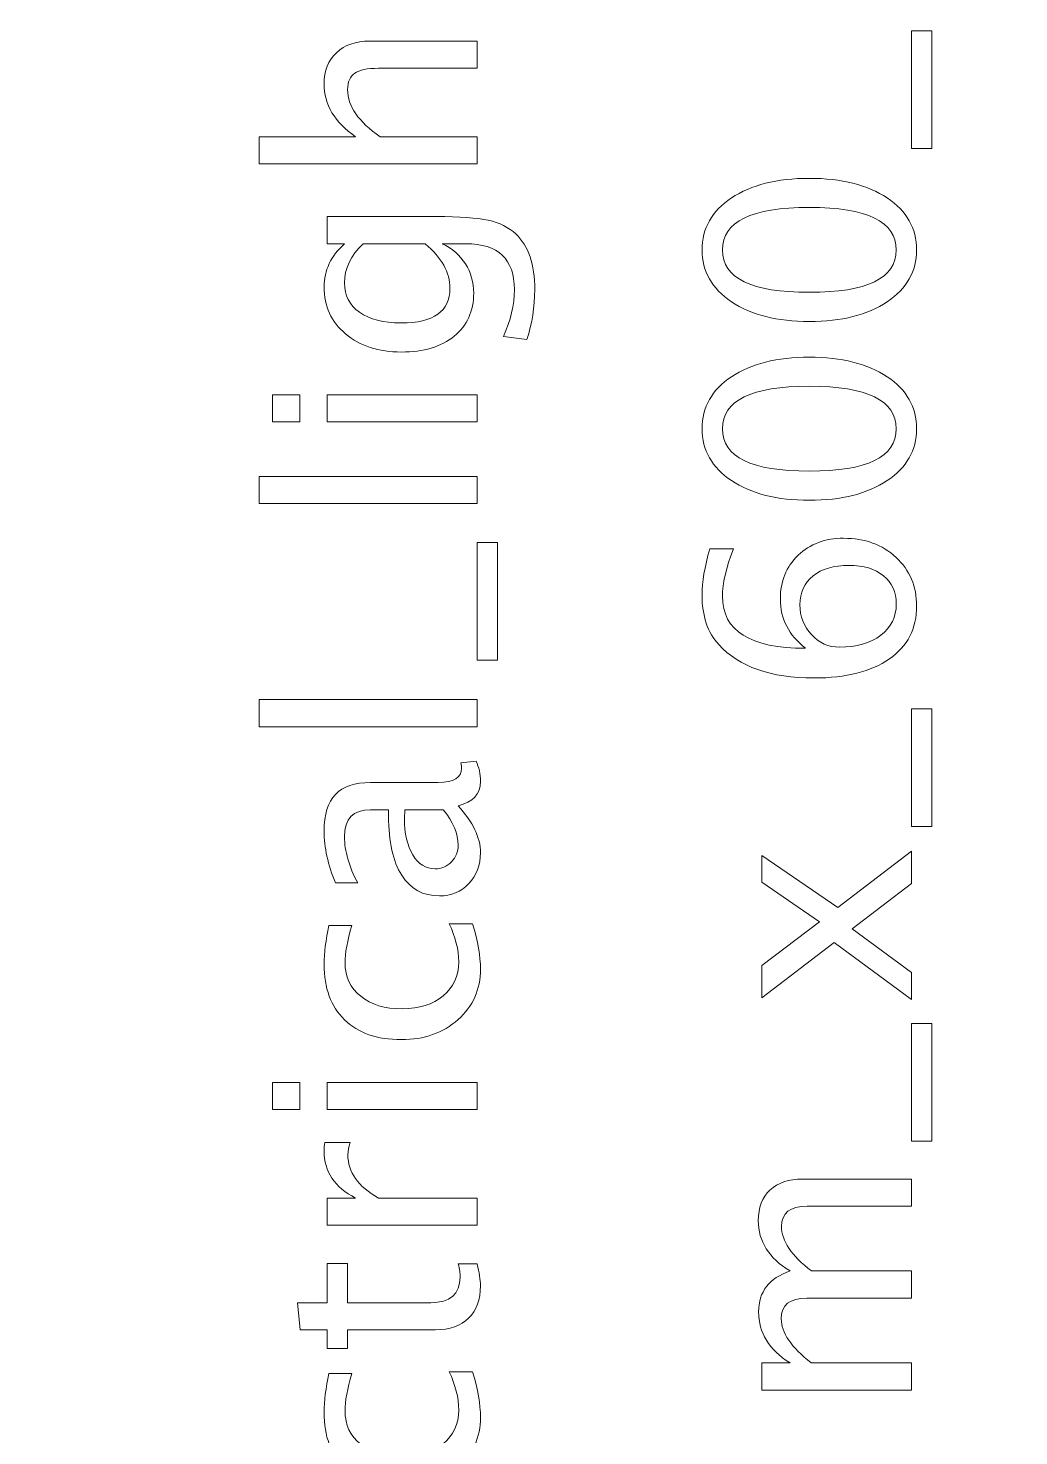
# Model space of a CAD drawing. Header units: centimetres. Extents: x -9.1 to 9.1, y -13.6 to 13.6.
# Drawn here: x 4.6 to 6.825, y 7.592 to 10.753 of the extents above; entities that cross this region are included whole.
import ezdxf

# ---------------------------------------------------------------- set-up
doc = ezdxf.new("R2010")
doc.units = ezdxf.units.CM
doc.header["$MEASUREMENT"] = 0
doc.layers.add('Layer 1', color=7, linetype='Continuous')

msp = doc.modelspace()

# ---------------------------------------------------------------- linework, layer by layer
at = {"layer": 'Layer 1', "lineweight": 53}
msp.add_open_spline([(0.15, 13.05), (0.15, 13.05), (0.15, 0.65), (0.15, 0.65), (0.15, 0.65), (0.15, 0.37386), (0.37386, 0.15), (0.65, 0.15), (0.65, 0.15), (0.65, 0.15), (8.55, 0.15), (8.55, 0.15), (8.55, 0.15), (8.82614, 0.15), (9.05, 0.37386), (9.05, 0.65), (9.05, 0.65), (9.05, 0.65), (9.05, 13.05), (9.05, 13.05), (9.05, 13.05), (9.05, 13.32614), (8.82614, 13.55), (8.55, 13.55), (8.55, 13.55), (8.55, 13.55), (0.65, 13.55), (0.65, 13.55), (0.65, 13.55), (0.37386, 13.55), (0.15, 13.32614), (0.15, 13.05)], degree=3, knots=[0, 0, 0, 0, 0.1111111, 0.1111111, 0.1111111, 0.1111111, 0.2222222, 0.2222222, 0.2222222, 0.2222222, 0.3333333, 0.3333333, 0.3333333, 0.3333333, 0.4444444, 0.4444444, 0.4444444, 0.4444444, 0.5555556, 0.5555556, 0.5555556, 0.5555556, 0.6666667, 0.6666667, 0.6666667, 0.6666667, 0.7777778, 0.7777778, 0.7777778, 0.7777778, 1, 1, 1, 1], dxfattribs=at)
at = {"layer": 'Layer 1', "color": 5, "lineweight": 9}
for points, knots in [([(5.60826, 10.44783), (5.60826, 10.44783), (5.11867, 10.44783), (5.11867, 10.44783), (5.11867, 10.44783), (5.11867, 10.44783), (5.11867, 10.50879), (5.11867, 10.50879), (5.11867, 10.50879), (5.11867, 10.50879), (5.33532, 10.50879), (5.33532, 10.50879), (5.33532, 10.50879), (5.28822, 10.54107), (5.26472, 10.58065), (5.26472, 10.62744), (5.26472, 10.62744), (5.26472, 10.65686), (5.27393, 10.68025), (5.29245, 10.6975), (5.29245, 10.6975), (5.31087, 10.71475), (5.33574, 10.72343), (5.36685, 10.72343), (5.36685, 10.72343), (5.36685, 10.72343), (5.60826, 10.72343), (5.60826, 10.72343), (5.60826, 10.72343), (5.60826, 10.72343), (5.60826, 10.66247), (5.60826, 10.66247), (5.60826, 10.66247), (5.60826, 10.66247), (5.38675, 10.66247), (5.38675, 10.66247), (5.38675, 10.66247), (5.36177, 10.66247), (5.34399, 10.65877), (5.33341, 10.65146), (5.33341, 10.65146), (5.32272, 10.64406), (5.31743, 10.63188), (5.31743, 10.61485), (5.31743, 10.61485), (5.31743, 10.57737), (5.34188, 10.54202), (5.39077, 10.50879), (5.39077, 10.50879), (5.39077, 10.50879), (5.60826, 10.50879), (5.60826, 10.50879), (5.60826, 10.50879), (5.60826, 10.50879), (5.60826, 10.44783), (5.60826, 10.44783)], [0, 0, 0, 0, 0.0666667, 0.0666667, 0.0666667, 0.0666667, 0.1333333, 0.1333333, 0.1333333, 0.1333333, 0.2, 0.2, 0.2, 0.2, 0.2666667, 0.2666667, 0.2666667, 0.2666667, 0.3333333, 0.3333333, 0.3333333, 0.3333333, 0.4, 0.4, 0.4, 0.4, 0.4666667, 0.4666667, 0.4666667, 0.4666667, 0.5333333, 0.5333333, 0.5333333, 0.5333333, 0.6, 0.6, 0.6, 0.6, 0.6666667, 0.6666667, 0.6666667, 0.6666667, 0.7333333, 0.7333333, 0.7333333, 0.7333333, 0.8, 0.8, 0.8, 0.8, 0.8666667, 0.8666667, 0.8666667, 0.8666667, 1, 1, 1, 1]), ([(6.62976, 10.48215), (6.62976, 10.48215), (6.58404, 10.48215), (6.58404, 10.48215), (6.58404, 10.48215), (6.58404, 10.48215), (6.58404, 10.74632), (6.58404, 10.74632), (6.58404, 10.74632), (6.58404, 10.74632), (6.62976, 10.74632), (6.62976, 10.74632), (6.62976, 10.74632), (6.62976, 10.74632), (6.62976, 10.48215), (6.62976, 10.48215)], [0, 0, 0, 0, 0.2, 0.2, 0.2, 0.2, 0.4, 0.4, 0.4, 0.4, 0.6, 0.6, 0.6, 0.6, 1, 1, 1, 1]), ([(6.59547, 10.25461), (6.59547, 10.20646), (6.57335, 10.16762), (6.52922, 10.13819), (6.52922, 10.13819), (6.48509, 10.10867), (6.42688, 10.09396), (6.35449, 10.09396), (6.35449, 10.09396), (6.2821, 10.09396), (6.22389, 10.10867), (6.17976, 10.13819), (6.17976, 10.13819), (6.13562, 10.16762), (6.1135, 10.20646), (6.1135, 10.25461), (6.1135, 10.25461), (6.1135, 10.30299), (6.13552, 10.34183), (6.17954, 10.37125), (6.17954, 10.37125), (6.22357, 10.40056), (6.28189, 10.41528), (6.35449, 10.41528), (6.35449, 10.41528), (6.42688, 10.41528), (6.48509, 10.40056), (6.52922, 10.37125), (6.52922, 10.37125), (6.57335, 10.34183), (6.59547, 10.30299), (6.59547, 10.25461)], [0, 0, 0, 0, 0.1111111, 0.1111111, 0.1111111, 0.1111111, 0.2222222, 0.2222222, 0.2222222, 0.2222222, 0.3333333, 0.3333333, 0.3333333, 0.3333333, 0.4444444, 0.4444444, 0.4444444, 0.4444444, 0.5555556, 0.5555556, 0.5555556, 0.5555556, 0.6666667, 0.6666667, 0.6666667, 0.6666667, 0.7777778, 0.7777778, 0.7777778, 0.7777778, 1, 1, 1, 1]), ([(6.54975, 10.2545), (6.54975, 10.31812), (6.48466, 10.34987), (6.35449, 10.34987), (6.35449, 10.34987), (6.22431, 10.34987), (6.15922, 10.31812), (6.15922, 10.2545), (6.15922, 10.2545), (6.15922, 10.19111), (6.22431, 10.15936), (6.35449, 10.15936), (6.35449, 10.15936), (6.48466, 10.15936), (6.54975, 10.19111), (6.54975, 10.2545)], [0, 0, 0, 0, 0.2, 0.2, 0.2, 0.2, 0.4, 0.4, 0.4, 0.4, 0.6, 0.6, 0.6, 0.6, 1, 1, 1, 1]), ([(5.72002, 10.05318), (5.72002, 10.05318), (5.66732, 10.06038), (5.66732, 10.06038), (5.66732, 10.06038), (5.68383, 10.09573), (5.69208, 10.13076), (5.69208, 10.16536), (5.69208, 10.16536), (5.69208, 10.23406), (5.65567, 10.26846), (5.58297, 10.26846), (5.58297, 10.26846), (5.58297, 10.26846), (5.53005, 10.26846), (5.53005, 10.26846), (5.53005, 10.26846), (5.55238, 10.25787), (5.56963, 10.24284), (5.58201, 10.22326), (5.58201, 10.22326), (5.5944, 10.20368), (5.60064, 10.18187), (5.60064, 10.15785), (5.60064, 10.15785), (5.60064, 10.1171), (5.58603, 10.08482), (5.55682, 10.06101), (5.55682, 10.06101), (5.52761, 10.0372), (5.48803, 10.02524), (5.43808, 10.02524), (5.43808, 10.02524), (5.38696, 10.02524), (5.34526, 10.03879), (5.31298, 10.06588), (5.31298, 10.06588), (5.28081, 10.09308), (5.26472, 10.12811), (5.26472, 10.17118), (5.26472, 10.17118), (5.26472, 10.20887), (5.27996, 10.24136), (5.31055, 10.26846), (5.31055, 10.26846), (5.31055, 10.26846), (5.27171, 10.26846), (5.27171, 10.26846), (5.27171, 10.26846), (5.27171, 10.26846), (5.27171, 10.32942), (5.27171, 10.32942), (5.27171, 10.32942), (5.27171, 10.32942), (5.5164, 10.32942), (5.5164, 10.32942), (5.5164, 10.32942), (5.569, 10.32942), (5.60794, 10.32666), (5.63324, 10.32116), (5.63324, 10.32116), (5.65853, 10.31576), (5.67927, 10.30539), (5.69536, 10.29036), (5.69536, 10.29036), (5.72362, 10.26369), (5.7378, 10.22199), (5.7378, 10.16536), (5.7378, 10.16536), (5.7378, 10.12652), (5.73187, 10.08916), (5.72002, 10.05318)], [0, 0, 0, 0, 0.0526316, 0.0526316, 0.0526316, 0.0526316, 0.1052632, 0.1052632, 0.1052632, 0.1052632, 0.1578947, 0.1578947, 0.1578947, 0.1578947, 0.2105263, 0.2105263, 0.2105263, 0.2105263, 0.2631579, 0.2631579, 0.2631579, 0.2631579, 0.3157895, 0.3157895, 0.3157895, 0.3157895, 0.3684211, 0.3684211, 0.3684211, 0.3684211, 0.4210526, 0.4210526, 0.4210526, 0.4210526, 0.4736842, 0.4736842, 0.4736842, 0.4736842, 0.5263158, 0.5263158, 0.5263158, 0.5263158, 0.5789474, 0.5789474, 0.5789474, 0.5789474, 0.6315789, 0.6315789, 0.6315789, 0.6315789, 0.6842105, 0.6842105, 0.6842105, 0.6842105, 0.7368421, 0.7368421, 0.7368421, 0.7368421, 0.7894737, 0.7894737, 0.7894737, 0.7894737, 0.8421053, 0.8421053, 0.8421053, 0.8421053, 0.8947368, 0.8947368, 0.8947368, 0.8947368, 1, 1, 1, 1]), ([(5.49184, 10.26846), (5.49184, 10.26846), (5.35225, 10.26846), (5.35225, 10.26846), (5.35225, 10.26846), (5.32441, 10.24157), (5.31044, 10.21226), (5.31044, 10.1806), (5.31044, 10.1806), (5.31044, 10.15245), (5.32166, 10.13044), (5.34421, 10.11456), (5.34421, 10.11456), (5.36664, 10.09858), (5.39786, 10.09065), (5.43766, 10.09065), (5.43766, 10.09065), (5.51079, 10.09065), (5.5473, 10.11657), (5.5473, 10.16854), (5.5473, 10.16854), (5.5473, 10.20389), (5.52878, 10.23723), (5.49184, 10.26846)], [0, 0, 0, 0, 0.1428571, 0.1428571, 0.1428571, 0.1428571, 0.2857143, 0.2857143, 0.2857143, 0.2857143, 0.4285714, 0.4285714, 0.4285714, 0.4285714, 0.5714286, 0.5714286, 0.5714286, 0.5714286, 0.7142857, 0.7142857, 0.7142857, 0.7142857, 1, 1, 1, 1]), ([(6.59547, 9.85308), (6.59547, 9.80493), (6.57335, 9.76609), (6.52922, 9.73666), (6.52922, 9.73666), (6.48509, 9.70714), (6.42688, 9.69243), (6.35449, 9.69243), (6.35449, 9.69243), (6.2821, 9.69243), (6.22389, 9.70714), (6.17976, 9.73666), (6.17976, 9.73666), (6.13562, 9.76609), (6.1135, 9.80493), (6.1135, 9.85308), (6.1135, 9.85308), (6.1135, 9.90146), (6.13552, 9.9403), (6.17954, 9.96972), (6.17954, 9.96972), (6.22357, 9.99903), (6.28189, 10.01375), (6.35449, 10.01375), (6.35449, 10.01375), (6.42688, 10.01375), (6.48509, 9.99903), (6.52922, 9.96972), (6.52922, 9.96972), (6.57335, 9.9403), (6.59547, 9.90146), (6.59547, 9.85308)], [0, 0, 0, 0, 0.1111111, 0.1111111, 0.1111111, 0.1111111, 0.2222222, 0.2222222, 0.2222222, 0.2222222, 0.3333333, 0.3333333, 0.3333333, 0.3333333, 0.4444444, 0.4444444, 0.4444444, 0.4444444, 0.5555556, 0.5555556, 0.5555556, 0.5555556, 0.6666667, 0.6666667, 0.6666667, 0.6666667, 0.7777778, 0.7777778, 0.7777778, 0.7777778, 1, 1, 1, 1]), ([(5.21011, 9.86839), (5.21011, 9.86839), (5.14915, 9.86839), (5.14915, 9.86839), (5.14915, 9.86839), (5.14915, 9.86839), (5.14915, 9.92935), (5.14915, 9.92935), (5.14915, 9.92935), (5.14915, 9.92935), (5.21011, 9.92935), (5.21011, 9.92935), (5.21011, 9.92935), (5.21011, 9.92935), (5.21011, 9.86839), (5.21011, 9.86839)], [0, 0, 0, 0, 0.2, 0.2, 0.2, 0.2, 0.4, 0.4, 0.4, 0.4, 0.6, 0.6, 0.6, 0.6, 1, 1, 1, 1]), ([(5.60826, 9.86839), (5.60826, 9.86839), (5.27171, 9.86839), (5.27171, 9.86839), (5.27171, 9.86839), (5.27171, 9.86839), (5.27171, 9.92935), (5.27171, 9.92935), (5.27171, 9.92935), (5.27171, 9.92935), (5.60826, 9.92935), (5.60826, 9.92935), (5.60826, 9.92935), (5.60826, 9.92935), (5.60826, 9.86839), (5.60826, 9.86839)], [0, 0, 0, 0, 0.2, 0.2, 0.2, 0.2, 0.4, 0.4, 0.4, 0.4, 0.6, 0.6, 0.6, 0.6, 1, 1, 1, 1]), ([(6.54975, 9.85297), (6.54975, 9.91659), (6.48466, 9.94834), (6.35449, 9.94834), (6.35449, 9.94834), (6.22431, 9.94834), (6.15922, 9.91659), (6.15922, 9.85297), (6.15922, 9.85297), (6.15922, 9.78958), (6.22431, 9.75783), (6.35449, 9.75783), (6.35449, 9.75783), (6.48466, 9.75783), (6.54975, 9.78958), (6.54975, 9.85297)], [0, 0, 0, 0, 0.2, 0.2, 0.2, 0.2, 0.4, 0.4, 0.4, 0.4, 0.6, 0.6, 0.6, 0.6, 1, 1, 1, 1]), ([(5.60826, 9.68487), (5.60826, 9.68487), (5.11867, 9.68487), (5.11867, 9.68487), (5.11867, 9.68487), (5.11867, 9.68487), (5.11867, 9.74583), (5.11867, 9.74583), (5.11867, 9.74583), (5.11867, 9.74583), (5.60826, 9.74583), (5.60826, 9.74583), (5.60826, 9.74583), (5.60826, 9.74583), (5.60826, 9.68487), (5.60826, 9.68487)], [0, 0, 0, 0, 0.2, 0.2, 0.2, 0.2, 0.4, 0.4, 0.4, 0.4, 0.6, 0.6, 0.6, 0.6, 1, 1, 1, 1]), ([(5.65398, 9.33307), (5.65398, 9.33307), (5.60826, 9.33307), (5.60826, 9.33307), (5.60826, 9.33307), (5.60826, 9.33307), (5.60826, 9.59724), (5.60826, 9.59724), (5.60826, 9.59724), (5.60826, 9.59724), (5.65398, 9.59724), (5.65398, 9.59724), (5.65398, 9.59724), (5.65398, 9.59724), (5.65398, 9.33307), (5.65398, 9.33307)], [0, 0, 0, 0, 0.2, 0.2, 0.2, 0.2, 0.4, 0.4, 0.4, 0.4, 0.6, 0.6, 0.6, 0.6, 1, 1, 1, 1]), ([(6.34613, 9.3601), (6.30834, 9.38931), (6.2894, 9.42603), (6.2894, 9.47028), (6.2894, 9.47028), (6.2894, 9.51039), (6.30263, 9.5432), (6.32919, 9.56881), (6.32919, 9.56881), (6.35576, 9.59432), (6.38984, 9.60713), (6.43143, 9.60713), (6.43143, 9.60713), (6.47916, 9.60713), (6.51842, 9.59284), (6.54922, 9.56416), (6.54922, 9.56416), (6.58002, 9.53548), (6.59547, 9.49907), (6.59547, 9.45472), (6.59547, 9.45472), (6.59547, 9.40434), (6.57504, 9.36476), (6.5343, 9.33629), (6.5343, 9.33629), (6.49345, 9.30771), (6.43693, 9.29343), (6.36486, 9.29343), (6.36486, 9.29343), (6.2677, 9.29343), (6.19648, 9.3184), (6.15097, 9.36825), (6.15097, 9.36825), (6.12599, 9.39534), (6.1135, 9.43281), (6.1135, 9.48055), (6.1135, 9.48055), (6.1135, 9.50828), (6.11922, 9.54267), (6.13065, 9.58363), (6.13065, 9.58363), (6.13065, 9.58363), (6.18399, 9.58363), (6.18399, 9.58363), (6.18399, 9.58363), (6.16748, 9.54034), (6.15922, 9.50478), (6.15922, 9.47684), (6.15922, 9.47684), (6.15922, 9.39905), (6.22156, 9.3601), (6.34613, 9.3601)], [0, 0, 0, 0, 0.0714286, 0.0714286, 0.0714286, 0.0714286, 0.1428571, 0.1428571, 0.1428571, 0.1428571, 0.2142857, 0.2142857, 0.2142857, 0.2142857, 0.2857143, 0.2857143, 0.2857143, 0.2857143, 0.3571429, 0.3571429, 0.3571429, 0.3571429, 0.4285714, 0.4285714, 0.4285714, 0.4285714, 0.5, 0.5, 0.5, 0.5, 0.5714286, 0.5714286, 0.5714286, 0.5714286, 0.6428571, 0.6428571, 0.6428571, 0.6428571, 0.7142857, 0.7142857, 0.7142857, 0.7142857, 0.7857143, 0.7857143, 0.7857143, 0.7857143, 0.8571429, 0.8571429, 0.8571429, 0.8571429, 1, 1, 1, 1]), ([(6.44349, 9.54617), (6.40952, 9.54617), (6.38264, 9.53833), (6.36285, 9.52256), (6.36285, 9.52256), (6.34306, 9.5068), (6.33321, 9.48521), (6.33321, 9.45778), (6.33321, 9.45778), (6.33321, 9.43164), (6.34189, 9.40931), (6.35936, 9.39069), (6.35936, 9.39069), (6.37671, 9.37195), (6.39767, 9.36264), (6.42211, 9.36264), (6.42211, 9.36264), (6.46064, 9.36264), (6.49154, 9.37153), (6.51482, 9.3892), (6.51482, 9.3892), (6.53811, 9.40698), (6.54975, 9.43048), (6.54975, 9.45969), (6.54975, 9.45969), (6.54975, 9.48626), (6.54022, 9.50732), (6.52117, 9.52288), (6.52117, 9.52288), (6.50212, 9.53844), (6.4762, 9.54617), (6.44349, 9.54617)], [0, 0, 0, 0, 0.1111111, 0.1111111, 0.1111111, 0.1111111, 0.2222222, 0.2222222, 0.2222222, 0.2222222, 0.3333333, 0.3333333, 0.3333333, 0.3333333, 0.4444444, 0.4444444, 0.4444444, 0.4444444, 0.5555556, 0.5555556, 0.5555556, 0.5555556, 0.6666667, 0.6666667, 0.6666667, 0.6666667, 0.7777778, 0.7777778, 0.7777778, 0.7777778, 1, 1, 1, 1]), ([(5.60826, 9.18384), (5.60826, 9.18384), (5.11867, 9.18384), (5.11867, 9.18384), (5.11867, 9.18384), (5.11867, 9.18384), (5.11867, 9.2448), (5.11867, 9.2448), (5.11867, 9.2448), (5.11867, 9.2448), (5.60826, 9.2448), (5.60826, 9.2448), (5.60826, 9.2448), (5.60826, 9.2448), (5.60826, 9.18384), (5.60826, 9.18384)], [0, 0, 0, 0, 0.2, 0.2, 0.2, 0.2, 0.4, 0.4, 0.4, 0.4, 0.6, 0.6, 0.6, 0.6, 1, 1, 1, 1]), ([(6.62976, 8.96005), (6.62976, 8.96005), (6.58404, 8.96005), (6.58404, 8.96005), (6.58404, 8.96005), (6.58404, 8.96005), (6.58404, 9.22422), (6.58404, 9.22422), (6.58404, 9.22422), (6.58404, 9.22422), (6.62976, 9.22422), (6.62976, 9.22422), (6.62976, 9.22422), (6.62976, 9.22422), (6.62976, 8.96005), (6.62976, 8.96005)], [0, 0, 0, 0, 0.2, 0.2, 0.2, 0.2, 0.4, 0.4, 0.4, 0.4, 0.6, 0.6, 0.6, 0.6, 1, 1, 1, 1]), ([(5.5654, 9.00668), (5.59905, 8.97005), (5.61588, 8.93481), (5.61588, 8.90094), (5.61588, 8.90094), (5.61588, 8.87311), (5.6072, 8.84993), (5.58974, 8.83162), (5.58974, 8.83162), (5.57228, 8.81321), (5.55026, 8.804), (5.5237, 8.804), (5.5237, 8.804), (5.48697, 8.804), (5.45872, 8.81945), (5.43903, 8.85036), (5.43903, 8.85036), (5.41935, 8.88126), (5.4095, 8.9256), (5.4095, 8.98339), (5.4095, 8.98339), (5.4095, 8.98339), (5.4095, 8.99769), (5.4095, 8.99769), (5.4095, 8.99769), (5.4095, 8.99769), (5.36897, 8.99769), (5.36897, 8.99769), (5.36897, 8.99769), (5.32992, 8.99769), (5.31044, 8.97736), (5.31044, 8.93661), (5.31044, 8.93661), (5.31044, 8.90507), (5.32039, 8.87057), (5.34029, 8.83321), (5.34029, 8.83321), (5.34029, 8.83321), (5.29012, 8.83321), (5.29012, 8.83321), (5.29012, 8.83321), (5.27319, 8.87427), (5.26472, 8.91301), (5.26472, 8.94931), (5.26472, 8.94931), (5.26472, 8.98667), (5.27319, 9.0143), (5.29023, 9.03198), (5.29023, 9.03198), (5.30727, 9.04976), (5.33352, 9.05865), (5.36897, 9.05865), (5.36897, 9.05865), (5.36897, 9.05865), (5.52105, 9.05865), (5.52105, 9.05865), (5.52105, 9.05865), (5.55587, 9.05865), (5.57333, 9.06933), (5.57333, 9.09082), (5.57333, 9.09082), (5.57333, 9.09346), (5.57291, 9.09738), (5.57206, 9.10257), (5.57206, 9.10257), (5.57206, 9.10257), (5.60593, 9.10691), (5.60593, 9.10691), (5.60593, 9.10691), (5.6126, 9.09304), (5.61588, 9.0778), (5.61588, 9.06108), (5.61588, 9.06108), (5.61588, 9.03261), (5.59905, 9.01451), (5.5654, 9.00668)], [0, 0, 0, 0, 0.05, 0.05, 0.05, 0.05, 0.1, 0.1, 0.1, 0.1, 0.15, 0.15, 0.15, 0.15, 0.2, 0.2, 0.2, 0.2, 0.25, 0.25, 0.25, 0.25, 0.3, 0.3, 0.3, 0.3, 0.35, 0.35, 0.35, 0.35, 0.4, 0.4, 0.4, 0.4, 0.45, 0.45, 0.45, 0.45, 0.5, 0.5, 0.5, 0.5, 0.55, 0.55, 0.55, 0.55, 0.6, 0.6, 0.6, 0.6, 0.65, 0.65, 0.65, 0.65, 0.7, 0.7, 0.7, 0.7, 0.75, 0.75, 0.75, 0.75, 0.8, 0.8, 0.8, 0.8, 0.85, 0.85, 0.85, 0.85, 0.9, 0.9, 0.9, 0.9, 1, 1, 1, 1]), ([(5.53217, 8.99769), (5.53217, 8.99769), (5.4457, 8.99769), (5.4457, 8.99769), (5.4457, 8.99769), (5.4457, 8.99769), (5.44506, 8.9781), (5.44506, 8.9781), (5.44506, 8.9781), (5.44506, 8.94423), (5.45131, 8.91692), (5.4638, 8.89608), (5.4638, 8.89608), (5.47639, 8.87533), (5.49301, 8.86496), (5.51375, 8.86496), (5.51375, 8.86496), (5.52825, 8.86496), (5.54053, 8.87015), (5.55058, 8.88041), (5.55058, 8.88041), (5.56063, 8.89078), (5.56571, 8.90338), (5.56571, 8.9183), (5.56571, 8.9183), (5.56571, 8.9437), (5.5545, 8.97016), (5.53217, 8.99769)], [0, 0, 0, 0, 0.125, 0.125, 0.125, 0.125, 0.25, 0.25, 0.25, 0.25, 0.375, 0.375, 0.375, 0.375, 0.5, 0.5, 0.5, 0.5, 0.625, 0.625, 0.625, 0.625, 0.75, 0.75, 0.75, 0.75, 1, 1, 1, 1]), ([(6.58404, 8.57122), (6.58404, 8.57122), (6.41037, 8.69938), (6.41037, 8.69938), (6.41037, 8.69938), (6.41037, 8.69938), (6.24749, 8.57503), (6.24749, 8.57503), (6.24749, 8.57503), (6.24749, 8.57503), (6.24749, 8.64773), (6.24749, 8.64773), (6.24749, 8.64773), (6.24749, 8.64773), (6.37714, 8.74595), (6.37714, 8.74595), (6.37714, 8.74595), (6.37714, 8.74595), (6.24749, 8.83486), (6.24749, 8.83486), (6.24749, 8.83486), (6.24749, 8.83486), (6.24749, 8.89444), (6.24749, 8.89444), (6.24749, 8.89444), (6.24749, 8.89444), (6.4182, 8.77802), (6.4182, 8.77802), (6.4182, 8.77802), (6.4182, 8.77802), (6.58404, 8.9046), (6.58404, 8.9046), (6.58404, 8.9046), (6.58404, 8.9046), (6.58404, 8.83189), (6.58404, 8.83189), (6.58404, 8.83189), (6.58404, 8.83189), (6.45069, 8.73049), (6.45069, 8.73049), (6.45069, 8.73049), (6.45069, 8.73049), (6.58404, 8.63239), (6.58404, 8.63239), (6.58404, 8.63239), (6.58404, 8.63239), (6.58404, 8.57122), (6.58404, 8.57122)], [0, 0, 0, 0, 0.0769231, 0.0769231, 0.0769231, 0.0769231, 0.1538462, 0.1538462, 0.1538462, 0.1538462, 0.2307692, 0.2307692, 0.2307692, 0.2307692, 0.3076923, 0.3076923, 0.3076923, 0.3076923, 0.3846154, 0.3846154, 0.3846154, 0.3846154, 0.4615385, 0.4615385, 0.4615385, 0.4615385, 0.5384615, 0.5384615, 0.5384615, 0.5384615, 0.6153846, 0.6153846, 0.6153846, 0.6153846, 0.6923077, 0.6923077, 0.6923077, 0.6923077, 0.7692308, 0.7692308, 0.7692308, 0.7692308, 0.8461538, 0.8461538, 0.8461538, 0.8461538, 1, 1, 1, 1]), ([(5.5981, 8.74167), (5.60995, 8.70219), (5.61588, 8.66812), (5.61588, 8.63943), (5.61588, 8.63943), (5.61588, 8.59392), (5.59905, 8.55624), (5.5655, 8.52629), (5.5655, 8.52629), (5.53185, 8.49634), (5.48941, 8.48131), (5.43829, 8.48131), (5.43829, 8.48131), (5.38368, 8.48131), (5.34103, 8.49613), (5.31055, 8.52576), (5.31055, 8.52576), (5.27996, 8.55539), (5.26472, 8.59677), (5.26472, 8.6499), (5.26472, 8.6499), (5.26472, 8.67605), (5.26832, 8.70548), (5.27552, 8.73786), (5.27552, 8.73786), (5.27552, 8.73786), (5.32695, 8.73786), (5.32695, 8.73786), (5.32695, 8.73786), (5.31679, 8.70346), (5.31171, 8.67542), (5.31171, 8.65382), (5.31171, 8.65382), (5.31171, 8.62249), (5.32346, 8.59741), (5.34685, 8.57868), (5.34685, 8.57868), (5.37024, 8.55994), (5.40146, 8.55053), (5.44041, 8.55053), (5.44041, 8.55053), (5.47819, 8.55053), (5.50867, 8.56026), (5.53206, 8.57963), (5.53206, 8.57963), (5.55534, 8.599), (5.56698, 8.62429), (5.56698, 8.65572), (5.56698, 8.65572), (5.56698, 8.68357), (5.55979, 8.71214), (5.54539, 8.74167), (5.54539, 8.74167), (5.54539, 8.74167), (5.5981, 8.74167), (5.5981, 8.74167)], [0, 0, 0, 0, 0.0666667, 0.0666667, 0.0666667, 0.0666667, 0.1333333, 0.1333333, 0.1333333, 0.1333333, 0.2, 0.2, 0.2, 0.2, 0.2666667, 0.2666667, 0.2666667, 0.2666667, 0.3333333, 0.3333333, 0.3333333, 0.3333333, 0.4, 0.4, 0.4, 0.4, 0.4666667, 0.4666667, 0.4666667, 0.4666667, 0.5333333, 0.5333333, 0.5333333, 0.5333333, 0.6, 0.6, 0.6, 0.6, 0.6666667, 0.6666667, 0.6666667, 0.6666667, 0.7333333, 0.7333333, 0.7333333, 0.7333333, 0.8, 0.8, 0.8, 0.8, 0.8666667, 0.8666667, 0.8666667, 0.8666667, 1, 1, 1, 1]), ([(6.62976, 8.25308), (6.62976, 8.25308), (6.58404, 8.25308), (6.58404, 8.25308), (6.58404, 8.25308), (6.58404, 8.25308), (6.58404, 8.51725), (6.58404, 8.51725), (6.58404, 8.51725), (6.58404, 8.51725), (6.62976, 8.51725), (6.62976, 8.51725), (6.62976, 8.51725), (6.62976, 8.51725), (6.62976, 8.25308), (6.62976, 8.25308)], [0, 0, 0, 0, 0.2, 0.2, 0.2, 0.2, 0.4, 0.4, 0.4, 0.4, 0.6, 0.6, 0.6, 0.6, 1, 1, 1, 1]), ([(5.21011, 8.32446), (5.21011, 8.32446), (5.14915, 8.32446), (5.14915, 8.32446), (5.14915, 8.32446), (5.14915, 8.32446), (5.14915, 8.38542), (5.14915, 8.38542), (5.14915, 8.38542), (5.14915, 8.38542), (5.21011, 8.38542), (5.21011, 8.38542), (5.21011, 8.38542), (5.21011, 8.38542), (5.21011, 8.32446), (5.21011, 8.32446)], [0, 0, 0, 0, 0.2, 0.2, 0.2, 0.2, 0.4, 0.4, 0.4, 0.4, 0.6, 0.6, 0.6, 0.6, 1, 1, 1, 1]), ([(5.60826, 8.32446), (5.60826, 8.32446), (5.27171, 8.32446), (5.27171, 8.32446), (5.27171, 8.32446), (5.27171, 8.32446), (5.27171, 8.38542), (5.27171, 8.38542), (5.27171, 8.38542), (5.27171, 8.38542), (5.60826, 8.38542), (5.60826, 8.38542), (5.60826, 8.38542), (5.60826, 8.38542), (5.60826, 8.32446), (5.60826, 8.32446)], [0, 0, 0, 0, 0.2, 0.2, 0.2, 0.2, 0.4, 0.4, 0.4, 0.4, 0.6, 0.6, 0.6, 0.6, 1, 1, 1, 1]), ([(5.60826, 8.06463), (5.60826, 8.06463), (5.27171, 8.06463), (5.27171, 8.06463), (5.27171, 8.06463), (5.27171, 8.06463), (5.27171, 8.12559), (5.27171, 8.12559), (5.27171, 8.12559), (5.27171, 8.12559), (5.33532, 8.12559), (5.33532, 8.12559), (5.33532, 8.12559), (5.28822, 8.14983), (5.26472, 8.18496), (5.26472, 8.23112), (5.26472, 8.23112), (5.26472, 8.23736), (5.26525, 8.24392), (5.26631, 8.2507), (5.26631, 8.2507), (5.26631, 8.2507), (5.32336, 8.2507), (5.32336, 8.2507), (5.32336, 8.2507), (5.31986, 8.24011), (5.31806, 8.2308), (5.31806, 8.22276), (5.31806, 8.22276), (5.31806, 8.18401), (5.34092, 8.15163), (5.38675, 8.12559), (5.38675, 8.12559), (5.38675, 8.12559), (5.60826, 8.12559), (5.60826, 8.12559), (5.60826, 8.12559), (5.60826, 8.12559), (5.60826, 8.06463), (5.60826, 8.06463)], [0, 0, 0, 0, 0.0909091, 0.0909091, 0.0909091, 0.0909091, 0.1818182, 0.1818182, 0.1818182, 0.1818182, 0.2727273, 0.2727273, 0.2727273, 0.2727273, 0.3636364, 0.3636364, 0.3636364, 0.3636364, 0.4545455, 0.4545455, 0.4545455, 0.4545455, 0.5454545, 0.5454545, 0.5454545, 0.5454545, 0.6363636, 0.6363636, 0.6363636, 0.6363636, 0.7272727, 0.7272727, 0.7272727, 0.7272727, 0.8181818, 0.8181818, 0.8181818, 0.8181818, 1, 1, 1, 1]), ([(6.58404, 7.69448), (6.58404, 7.69448), (6.24749, 7.69448), (6.24749, 7.69448), (6.24749, 7.69448), (6.24749, 7.69448), (6.24749, 7.75544), (6.24749, 7.75544), (6.24749, 7.75544), (6.24749, 7.75544), (6.3111, 7.75544), (6.3111, 7.75544), (6.3111, 7.75544), (6.264, 7.78518), (6.2405, 7.82328), (6.2405, 7.86996), (6.2405, 7.86996), (6.2405, 7.91494), (6.264, 7.94553), (6.3111, 7.96183), (6.3111, 7.96183), (6.26358, 7.99072), (6.23987, 8.02839), (6.23987, 8.07464), (6.23987, 8.07464), (6.23987, 8.10417), (6.24855, 8.12714), (6.26601, 8.14354), (6.26601, 8.14354), (6.28347, 8.15995), (6.30792, 8.1682), (6.33935, 8.1682), (6.33935, 8.1682), (6.33935, 8.1682), (6.58404, 8.1682), (6.58404, 8.1682), (6.58404, 8.1682), (6.58404, 8.1682), (6.58404, 8.10724), (6.58404, 8.10724), (6.58404, 8.10724), (6.58404, 8.10724), (6.34941, 8.10724), (6.34941, 8.10724), (6.34941, 8.10724), (6.3111, 8.10724), (6.29194, 8.092), (6.29194, 8.06152), (6.29194, 8.06152), (6.29194, 8.02988), (6.31427, 7.99664), (6.35904, 7.96183), (6.35904, 7.96183), (6.35904, 7.96183), (6.58404, 7.96183), (6.58404, 7.96183), (6.58404, 7.96183), (6.58404, 7.96183), (6.58404, 7.90087), (6.58404, 7.90087), (6.58404, 7.90087), (6.58404, 7.90087), (6.3492, 7.90087), (6.3492, 7.90087), (6.3492, 7.90087), (6.31057, 7.90087), (6.2913, 7.88541), (6.2913, 7.8544), (6.2913, 7.8544), (6.2913, 7.8236), (6.31374, 7.79058), (6.35872, 7.75544), (6.35872, 7.75544), (6.35872, 7.75544), (6.58404, 7.75544), (6.58404, 7.75544), (6.58404, 7.75544), (6.58404, 7.75544), (6.58404, 7.69448), (6.58404, 7.69448)], [0, 0, 0, 0, 0.047619, 0.047619, 0.047619, 0.047619, 0.0952381, 0.0952381, 0.0952381, 0.0952381, 0.1428571, 0.1428571, 0.1428571, 0.1428571, 0.1904762, 0.1904762, 0.1904762, 0.1904762, 0.2380952, 0.2380952, 0.2380952, 0.2380952, 0.2857143, 0.2857143, 0.2857143, 0.2857143, 0.3333333, 0.3333333, 0.3333333, 0.3333333, 0.3809524, 0.3809524, 0.3809524, 0.3809524, 0.4285714, 0.4285714, 0.4285714, 0.4285714, 0.4761905, 0.4761905, 0.4761905, 0.4761905, 0.5238095, 0.5238095, 0.5238095, 0.5238095, 0.5714286, 0.5714286, 0.5714286, 0.5714286, 0.6190476, 0.6190476, 0.6190476, 0.6190476, 0.6666667, 0.6666667, 0.6666667, 0.6666667, 0.7142857, 0.7142857, 0.7142857, 0.7142857, 0.7619048, 0.7619048, 0.7619048, 0.7619048, 0.8095238, 0.8095238, 0.8095238, 0.8095238, 0.8571429, 0.8571429, 0.8571429, 0.8571429, 0.9047619, 0.9047619, 0.9047619, 0.9047619, 1, 1, 1, 1]), ([(5.60815, 7.97764), (5.61334, 7.9588), (5.61588, 7.94239), (5.61588, 7.92853), (5.61588, 7.92853), (5.61588, 7.89741), (5.60699, 7.87318), (5.58921, 7.85582), (5.58921, 7.85582), (5.57143, 7.83836), (5.54677, 7.82968), (5.51513, 7.82968), (5.51513, 7.82968), (5.51513, 7.82968), (5.31743, 7.82968), (5.31743, 7.82968), (5.31743, 7.82968), (5.31743, 7.82968), (5.31743, 7.78756), (5.31743, 7.78756), (5.31743, 7.78756), (5.31743, 7.78756), (5.27171, 7.78756), (5.27171, 7.78756), (5.27171, 7.78756), (5.27171, 7.78756), (5.27171, 7.82968), (5.27171, 7.82968), (5.27171, 7.82968), (5.27171, 7.82968), (5.21086, 7.82968), (5.21086, 7.82968), (5.21086, 7.82968), (5.21086, 7.82968), (5.20503, 7.89064), (5.20503, 7.89064), (5.20503, 7.89064), (5.20503, 7.89064), (5.27171, 7.89064), (5.27171, 7.89064), (5.27171, 7.89064), (5.27171, 7.89064), (5.27171, 7.97891), (5.27171, 7.97891), (5.27171, 7.97891), (5.27171, 7.97891), (5.31743, 7.97891), (5.31743, 7.97891), (5.31743, 7.97891), (5.31743, 7.97891), (5.31743, 7.89064), (5.31743, 7.89064), (5.31743, 7.89064), (5.31743, 7.89064), (5.50412, 7.89064), (5.50412, 7.89064), (5.50412, 7.89064), (5.54815, 7.89064), (5.57016, 7.9098), (5.57016, 7.948), (5.57016, 7.948), (5.57016, 7.95615), (5.56878, 7.96599), (5.56614, 7.97764), (5.56614, 7.97764), (5.56614, 7.97764), (5.60815, 7.97764), (5.60815, 7.97764)], [0, 0, 0, 0, 0.0555556, 0.0555556, 0.0555556, 0.0555556, 0.1111111, 0.1111111, 0.1111111, 0.1111111, 0.1666667, 0.1666667, 0.1666667, 0.1666667, 0.2222222, 0.2222222, 0.2222222, 0.2222222, 0.2777778, 0.2777778, 0.2777778, 0.2777778, 0.3333333, 0.3333333, 0.3333333, 0.3333333, 0.3888889, 0.3888889, 0.3888889, 0.3888889, 0.4444444, 0.4444444, 0.4444444, 0.4444444, 0.5, 0.5, 0.5, 0.5, 0.5555556, 0.5555556, 0.5555556, 0.5555556, 0.6111111, 0.6111111, 0.6111111, 0.6111111, 0.6666667, 0.6666667, 0.6666667, 0.6666667, 0.7222222, 0.7222222, 0.7222222, 0.7222222, 0.7777778, 0.7777778, 0.7777778, 0.7777778, 0.8333333, 0.8333333, 0.8333333, 0.8333333, 0.8888889, 0.8888889, 0.8888889, 0.8888889, 1, 1, 1, 1]), ([(5.5981, 7.7356), (5.60995, 7.69612), (5.61588, 7.66205), (5.61588, 7.63336), (5.61588, 7.63336), (5.61588, 7.58785), (5.59905, 7.55017), (5.5655, 7.52022), (5.5655, 7.52022), (5.53185, 7.49027), (5.48941, 7.47524), (5.43829, 7.47524), (5.43829, 7.47524), (5.38368, 7.47524), (5.34103, 7.49006), (5.31055, 7.51969), (5.31055, 7.51969), (5.27996, 7.54932), (5.26472, 7.5907), (5.26472, 7.64383), (5.26472, 7.64383), (5.26472, 7.66998), (5.26832, 7.69941), (5.27552, 7.73179), (5.27552, 7.73179), (5.27552, 7.73179), (5.32695, 7.73179), (5.32695, 7.73179), (5.32695, 7.73179), (5.31679, 7.69739), (5.31171, 7.66935), (5.31171, 7.64775), (5.31171, 7.64775), (5.31171, 7.61642), (5.32346, 7.59134), (5.34685, 7.57261), (5.34685, 7.57261), (5.37024, 7.55387), (5.40146, 7.54446), (5.44041, 7.54446), (5.44041, 7.54446), (5.47819, 7.54446), (5.50867, 7.55419), (5.53206, 7.57356), (5.53206, 7.57356), (5.55534, 7.59293), (5.56698, 7.61822), (5.56698, 7.64965), (5.56698, 7.64965), (5.56698, 7.6775), (5.55979, 7.70607), (5.54539, 7.7356), (5.54539, 7.7356), (5.54539, 7.7356), (5.5981, 7.7356), (5.5981, 7.7356)], [0, 0, 0, 0, 0.0666667, 0.0666667, 0.0666667, 0.0666667, 0.1333333, 0.1333333, 0.1333333, 0.1333333, 0.2, 0.2, 0.2, 0.2, 0.2666667, 0.2666667, 0.2666667, 0.2666667, 0.3333333, 0.3333333, 0.3333333, 0.3333333, 0.4, 0.4, 0.4, 0.4, 0.4666667, 0.4666667, 0.4666667, 0.4666667, 0.5333333, 0.5333333, 0.5333333, 0.5333333, 0.6, 0.6, 0.6, 0.6, 0.6666667, 0.6666667, 0.6666667, 0.6666667, 0.7333333, 0.7333333, 0.7333333, 0.7333333, 0.8, 0.8, 0.8, 0.8, 0.8666667, 0.8666667, 0.8666667, 0.8666667, 1, 1, 1, 1])]:
    msp.add_open_spline(points, degree=3, knots=knots, dxfattribs=at)

doc.saveas('drawing.dxf')
